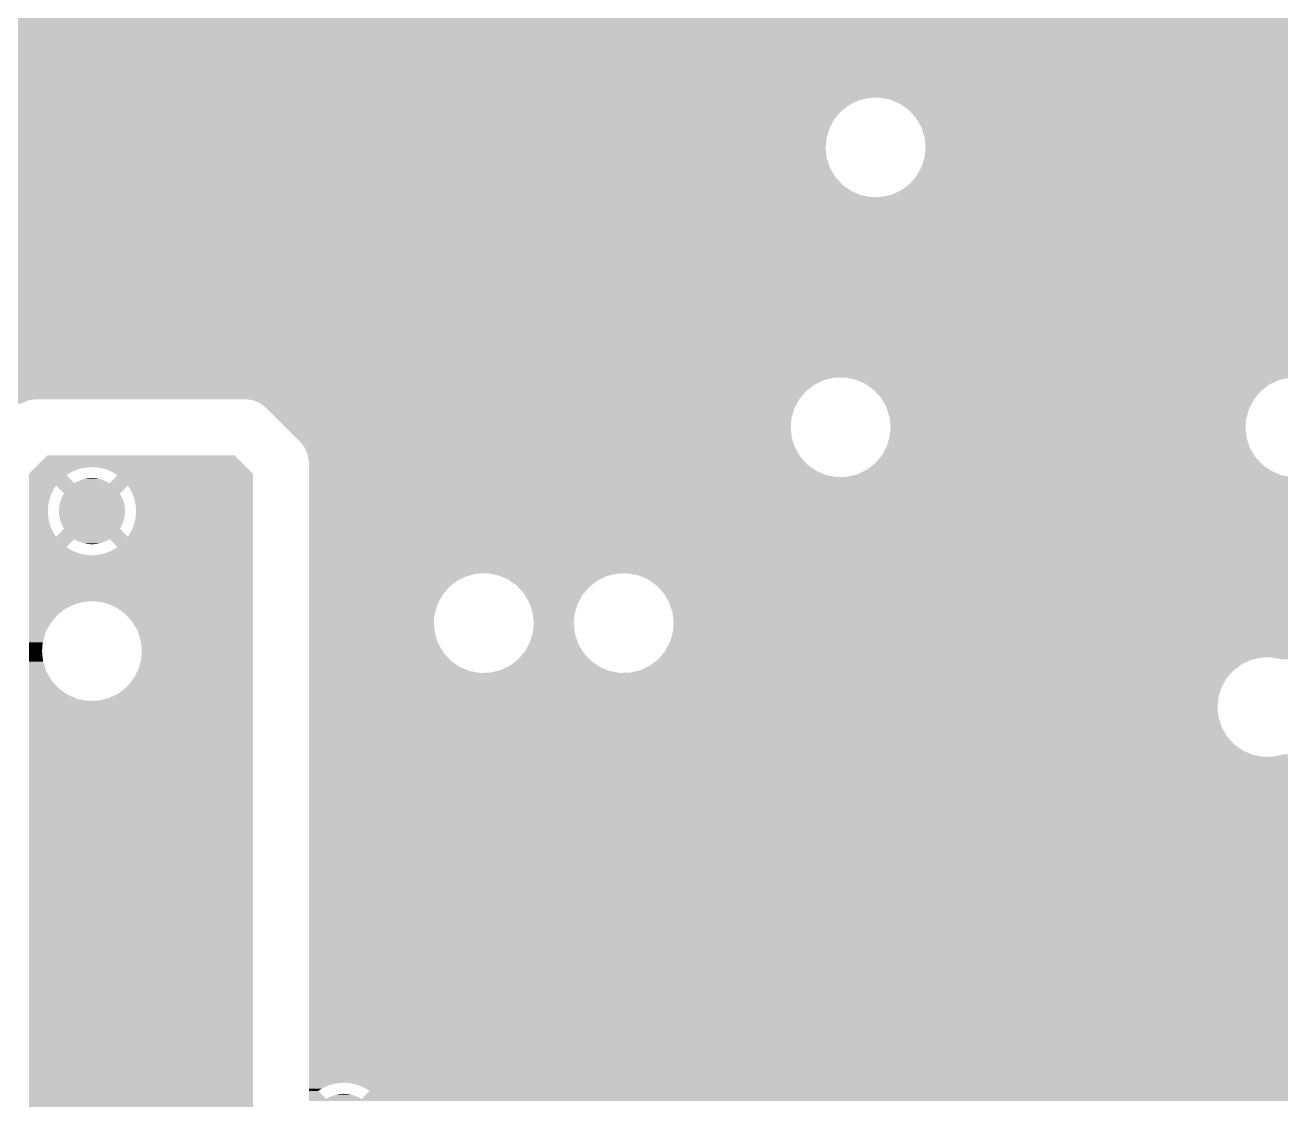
# Model space of a CAD drawing. Extents: x 295 to 953, y 10 to 290.
# Drawn here: x 787.69 to 812.76, y 126.54 to 148 of the extents above; entities that cross this region are included whole.
import ezdxf

# ---------------------------------------------------------------- set-up
doc = ezdxf.new("R2010")
doc.units = 0
doc.header["$LTSCALE"] = 5
doc.header["$MEASUREMENT"] = 0
doc.layers.add('PWR1', color=7, linetype='CONTINUOUS')

msp = doc.modelspace()

# ---------------------------------------------------------------- linework, layer by layer
at = {"layer": 'PWR1'}
for points in [[(751.586, 146.549), (751.586, 149.452), (832.612, 146.549), (832.612, 149.452)], [(751.586, 146.545), (751.586, 146.549), (804.549, 146.545), (804.759, 146.549)], [(751.586, 146.497), (751.586, 146.545), (804.343, 146.497), (804.549, 146.545)], [(751.586, 146.407), (751.586, 146.497), (804.153, 146.407), (804.343, 146.497)], [(804.966, 146.509), (804.759, 146.549), (832.612, 146.509), (832.612, 146.549)], [(805.16, 146.425), (804.966, 146.509), (832.612, 146.425), (832.612, 146.509)], [(805.332, 146.303), (805.16, 146.425), (832.612, 146.303), (832.612, 146.425)], [(751.586, 146.279), (751.586, 146.407), (803.985, 146.279), (804.153, 146.407)], [(751.586, 146.119), (751.586, 146.279), (803.848, 146.119), (803.985, 146.279)], [(805.474, 146.148), (805.332, 146.303), (832.612, 146.148), (832.612, 146.303)], [(751.586, 145.933), (751.586, 146.119), (803.748, 145.933), (803.848, 146.119)], [(751.586, 145.731), (751.586, 145.933), (803.69, 145.731), (803.748, 145.933)], [(805.581, 145.966), (805.474, 146.148), (832.612, 145.966), (832.612, 146.148)], [(805.647, 145.765), (805.581, 145.966), (832.612, 145.765), (832.612, 145.966)], [(751.586, 145.556), (751.586, 145.731), (803.674, 145.556), (803.69, 145.731)], [(805.669, 145.556), (805.647, 145.765), (832.612, 145.556), (832.612, 145.765)], [(751.586, 145.346), (751.586, 145.556), (803.696, 145.346), (803.674, 145.556)], [(805.654, 145.381), (805.669, 145.556), (832.612, 145.381), (832.612, 145.556)], [(751.586, 145.146), (751.586, 145.346), (803.762, 145.146), (803.696, 145.346)], [(805.581, 145.152), (805.595, 145.178), (832.612, 145.152), (832.612, 145.178)], [(805.595, 145.178), (805.654, 145.381), (832.612, 145.178), (832.612, 145.381)], [(751.586, 144.964), (751.586, 145.146), (803.869, 144.964), (803.762, 145.146)], [(751.586, 144.808), (751.586, 144.964), (804.011, 144.808), (803.869, 144.964)], [(805.401, 144.882), (805.495, 144.992), (823.543, 144.882), (823.687, 144.992)], [(805.495, 144.992), (805.504, 145.01), (823.687, 144.992), (823.711, 145.01)], [(805.504, 145.01), (805.553, 145.1), (823.711, 145.01), (823.901, 145.1)], [(805.553, 145.1), (805.579, 145.148), (823.901, 145.1), (824.107, 145.148)], [(805.579, 145.148), (805.581, 145.152), (824.107, 145.148), (824.317, 145.152)], [(751.586, 144.686), (751.586, 144.808), (804.183, 144.686), (804.011, 144.808)], [(751.586, 144.603), (751.586, 144.686), (804.377, 144.603), (804.183, 144.686)], [(805, 144.614), (805.191, 144.704), (823.348, 144.614), (823.397, 144.704)], [(805.191, 144.704), (805.214, 144.722), (823.397, 144.704), (823.406, 144.722)], [(805.214, 144.722), (805.358, 144.832), (823.406, 144.722), (823.5, 144.832)], [(805.358, 144.832), (805.401, 144.882), (823.5, 144.832), (823.543, 144.882)], [(751.586, 144.562), (751.586, 144.603), (804.584, 144.562), (804.377, 144.603)], [(751.586, 144.536), (751.586, 144.562), (823.306, 144.536), (823.32, 144.562)], [(751.586, 144.334), (751.586, 144.536), (823.248, 144.334), (823.306, 144.536)], [(804.584, 144.562), (804.795, 144.566), (823.32, 144.562), (823.322, 144.566)], [(804.795, 144.566), (805, 144.614), (823.322, 144.566), (823.348, 144.614)], [(751.586, 144.159), (751.586, 144.334), (823.232, 144.159), (823.248, 144.334)], [(751.586, 143.949), (751.586, 144.159), (823.254, 143.949), (823.232, 144.159)], [(751.586, 143.755), (751.586, 143.949), (823.318, 143.755), (823.254, 143.949)], [(766.236, 143.749), (766.202, 143.755), (823.32, 143.749), (823.318, 143.755)], [(766.409, 143.715), (766.236, 143.749), (823.34, 143.715), (823.32, 143.749)], [(766.603, 143.631), (766.409, 143.715), (823.389, 143.631), (823.34, 143.715)], [(766.694, 143.567), (766.603, 143.631), (823.427, 143.567), (823.389, 143.631)], [(766.775, 143.509), (766.694, 143.567), (823.479, 143.509), (823.427, 143.567)], [(766.865, 143.411), (766.775, 143.509), (823.569, 143.411), (823.479, 143.509)], [(766.917, 143.354), (766.865, 143.411), (823.65, 143.354), (823.569, 143.411)], [(766.955, 143.289), (766.917, 143.354), (823.741, 143.289), (823.65, 143.354)], [(767.004, 143.206), (766.955, 143.289), (823.935, 143.206), (823.741, 143.289)], [(767.024, 143.172), (767.004, 143.206), (824.108, 143.172), (823.935, 143.206)], [(767.026, 143.165), (767.024, 143.172), (824.142, 143.165), (824.108, 143.172)], [(767.09, 142.971), (767.026, 143.165), (832.612, 142.971), (832.612, 143.165)], [(767.112, 142.762), (767.09, 142.971), (832.612, 142.762), (832.612, 142.971)], [(767.096, 142.587), (767.112, 142.762), (832.612, 142.587), (832.612, 142.762)], [(767.038, 142.384), (767.096, 142.587), (832.612, 142.384), (832.612, 142.587)], [(766.801, 142.038), (766.938, 142.198), (832.612, 142.038), (832.612, 142.198)], [(766.938, 142.198), (767.038, 142.384), (832.612, 142.198), (832.612, 142.384)], [(766.633, 141.91), (766.801, 142.038), (832.612, 141.91), (832.612, 142.038)], [(751.586, 141.546), (751.586, 141.768), (832.612, 141.546), (832.612, 141.768)], [(766.027, 141.768), (766.237, 141.772), (832.612, 141.768), (832.612, 141.772)], [(766.237, 141.772), (766.443, 141.82), (832.612, 141.772), (832.612, 141.82)], [(766.443, 141.82), (766.633, 141.91), (832.612, 141.82), (832.612, 141.91)], [(751.586, 141.542), (751.586, 141.546), (826.942, 141.542), (827.004, 141.546)], [(751.586, 141.534), (751.586, 141.542), (826.879, 141.534), (826.942, 141.542)], [(751.586, 141.522), (751.586, 141.534), (826.818, 141.522), (826.879, 141.534)], [(751.586, 141.505), (751.586, 141.522), (826.758, 141.505), (826.818, 141.522)], [(751.586, 141.484), (751.586, 141.505), (826.699, 141.484), (826.758, 141.505)], [(751.586, 141.459), (751.586, 141.484), (826.641, 141.459), (826.699, 141.484)], [(751.586, 141.43), (751.586, 141.459), (826.586, 141.43), (826.641, 141.459)], [(751.586, 141.396), (751.586, 141.43), (826.532, 141.396), (826.586, 141.43)], [(751.586, 141.383), (751.586, 141.396), (826.513, 141.383), (826.532, 141.396)], [(751.586, 141.224), (751.586, 141.383), (826.671, 141.224), (826.513, 141.383)], [(751.586, 141.177), (751.586, 141.224), (832.612, 141.177), (832.612, 141.224)], [(751.586, 141.125), (751.586, 141.177), (826.272, 141.125), (826.307, 141.177)], [(751.586, 141.07), (751.586, 141.125), (826.242, 141.07), (826.272, 141.125)], [(751.586, 141.013), (751.586, 141.07), (826.215, 141.013), (826.242, 141.07)], [(751.586, 140.961), (751.586, 141.013), (826.195, 140.961), (826.215, 141.013)], [(751.586, 140.957), (751.586, 140.961), (803.85, 140.957), (804.061, 140.961)], [(751.586, 140.909), (751.586, 140.957), (803.645, 140.909), (803.85, 140.957)], [(751.586, 140.819), (751.586, 140.909), (803.454, 140.819), (803.645, 140.909)], [(804.08, 140.957), (804.061, 140.961), (812.931, 140.957), (813.141, 140.961)], [(804.268, 140.921), (804.08, 140.957), (812.772, 140.921), (812.931, 140.957)], [(804.293, 140.909), (804.268, 140.921), (812.725, 140.909), (812.772, 140.921)], [(804.462, 140.837), (804.293, 140.909), (812.572, 140.837), (812.725, 140.909)], [(751.586, 140.691), (751.586, 140.819), (803.287, 140.691), (803.454, 140.819)], [(751.586, 140.531), (751.586, 140.691), (803.15, 140.531), (803.287, 140.691)], [(804.487, 140.819), (804.462, 140.837), (812.535, 140.819), (812.572, 140.837)], [(804.633, 140.715), (804.487, 140.819), (812.398, 140.715), (812.535, 140.819)], [(804.655, 140.691), (804.633, 140.715), (812.367, 140.691), (812.398, 140.715)], [(804.776, 140.56), (804.655, 140.691), (812.255, 140.56), (812.367, 140.691)], [(751.586, 140.526), (751.586, 140.531), (803.147, 140.526), (803.15, 140.531)], [(751.586, 140.504), (751.586, 140.526), (787.751, 140.504), (787.908, 140.526)], [(751.586, 140.439), (751.586, 140.504), (787.608, 140.439), (787.751, 140.504)], [(792.22, 140.513), (792.099, 140.526), (803.14, 140.513), (803.147, 140.526)], [(792.368, 140.457), (792.22, 140.513), (803.11, 140.457), (803.14, 140.513)], [(792.494, 140.363), (792.368, 140.457), (803.059, 140.363), (803.11, 140.457)], [(804.793, 140.531), (804.776, 140.56), (812.23, 140.531), (812.255, 140.56)], [(804.882, 140.378), (804.793, 140.531), (812.148, 140.378), (812.23, 140.531)], [(792.511, 140.345), (792.494, 140.363), (803.05, 140.345), (803.059, 140.363)], [(792.714, 140.143), (792.511, 140.345), (802.991, 140.143), (803.05, 140.345)], [(804.893, 140.345), (804.882, 140.378), (812.13, 140.345), (812.148, 140.378)], [(804.948, 140.177), (804.893, 140.345), (812.082, 140.177), (812.13, 140.345)], [(804.952, 140.143), (804.948, 140.177), (812.072, 140.143), (812.082, 140.177)], [(792.889, 139.968), (792.714, 140.143), (802.976, 139.968), (802.991, 140.143)], [(793.099, 139.758), (792.889, 139.968), (802.998, 139.758), (802.976, 139.968)], [(804.971, 139.968), (804.952, 140.143), (812.056, 139.968), (812.072, 140.143)], [(804.955, 139.793), (804.971, 139.968), (812.075, 139.793), (812.056, 139.968)], [(793.192, 139.664), (793.099, 139.758), (803.029, 139.664), (802.998, 139.758)], [(793.269, 139.569), (793.192, 139.664), (803.06, 139.569), (803.029, 139.664)], [(804.896, 139.59), (804.945, 139.758), (812.134, 139.59), (812.078, 139.758)], [(804.945, 139.758), (804.955, 139.793), (812.078, 139.758), (812.075, 139.793)], [(787.901, 139.171), (788.139, 139.409), (792.105, 139.171), (791.867, 139.409)], [(793.274, 139.558), (793.269, 139.569), (803.064, 139.558), (803.06, 139.569)], [(793.334, 139.425), (793.274, 139.558), (803.141, 139.425), (803.064, 139.558)], [(793.341, 139.376), (793.334, 139.425), (803.17, 139.376), (803.141, 139.425)], [(804.772, 139.376), (804.796, 139.404), (812.251, 139.376), (812.234, 139.404)], [(804.796, 139.404), (804.879, 139.558), (812.234, 139.404), (812.144, 139.558)], [(804.879, 139.558), (804.896, 139.59), (812.144, 139.558), (812.134, 139.59)], [(787.877, 139.147), (787.89, 139.159), (788.82, 139.147), (788.881, 139.159)], [(787.89, 139.159), (787.898, 139.167), (788.881, 139.159), (788.943, 139.167)], [(787.898, 139.167), (787.901, 139.171), (788.943, 139.167), (789.006, 139.171)], [(789.069, 139.17), (789.006, 139.171), (792.106, 139.17), (792.105, 139.171)], [(789.131, 139.165), (789.069, 139.17), (792.111, 139.165), (792.106, 139.17)], [(789.193, 139.155), (789.131, 139.165), (792.121, 139.155), (792.111, 139.165)], [(789.254, 139.141), (789.193, 139.155), (792.135, 139.141), (792.121, 139.155)], [(793.356, 139.269), (793.341, 139.376), (803.268, 139.269), (803.17, 139.376)], [(793.356, 139.22), (793.356, 139.269), (803.313, 139.22), (803.268, 139.269)], [(793.356, 139.098), (793.356, 139.22), (803.485, 139.098), (803.313, 139.22)], [(804.492, 139.116), (804.628, 139.22), (812.54, 139.116), (812.393, 139.22)], [(804.628, 139.22), (804.66, 139.244), (812.393, 139.22), (812.371, 139.244)], [(804.66, 139.244), (804.772, 139.376), (812.371, 139.244), (812.251, 139.376)], [(787.768, 139.038), (787.785, 139.055), (788.56, 139.038), (788.587, 139.055)], [(787.768, 139.037), (787.768, 139.038), (788.56, 139.037), (788.56, 139.038)], [(787.768, 139.021), (787.768, 139.037), (788.534, 139.021), (788.56, 139.037)], [(787.768, 139.008), (787.768, 139.021), (788.514, 139.008), (788.534, 139.021)], [(787.768, 138.849), (787.768, 139.008), (788.673, 138.849), (788.514, 139.008)], [(787.785, 139.055), (787.814, 139.084), (788.587, 139.055), (788.643, 139.084)], [(787.814, 139.084), (787.839, 139.109), (788.643, 139.084), (788.7, 139.109)], [(787.839, 139.109), (787.86, 139.13), (788.7, 139.109), (788.759, 139.13)], [(787.86, 139.13), (787.877, 139.147), (788.759, 139.13), (788.82, 139.147)], [(788.771, 138.899), (788.804, 138.912), (789.281, 138.899), (789.245, 138.912)], [(788.804, 138.912), (788.822, 138.918), (789.245, 138.912), (789.23, 138.918)], [(788.822, 138.918), (788.855, 138.928), (789.23, 138.918), (789.193, 138.928)], [(788.855, 138.928), (788.875, 138.933), (789.193, 138.928), (789.178, 138.933)], [(788.875, 138.933), (788.908, 138.94), (789.178, 138.933), (789.139, 138.94)], [(788.908, 138.94), (788.929, 138.943), (789.139, 138.94), (789.125, 138.943)], [(788.929, 138.943), (788.962, 138.948), (789.125, 138.943), (789.084, 138.948)], [(788.962, 138.948), (788.989, 138.949), (789.084, 138.948), (789.071, 138.949)], [(788.989, 138.949), (789.016, 138.951), (789.071, 138.949), (789.016, 138.951)], [(789.314, 139.123), (789.254, 139.141), (792.153, 139.123), (792.135, 139.141)], [(789.373, 139.1), (789.314, 139.123), (792.176, 139.1), (792.153, 139.123)], [(789.429, 139.073), (789.373, 139.1), (792.203, 139.073), (792.176, 139.1)], [(789.377, 138.849), (789.536, 139.008), (792.238, 138.849), (792.238, 139.008)], [(789.484, 139.042), (789.429, 139.073), (792.234, 139.042), (792.203, 139.073)], [(789.491, 139.038), (789.484, 139.042), (792.238, 139.038), (792.234, 139.042)], [(789.491, 139.037), (789.491, 139.038), (792.238, 139.037), (792.238, 139.038)], [(789.536, 139.008), (789.491, 139.037), (792.238, 139.008), (792.238, 139.037)], [(793.356, 139.015), (793.356, 139.098), (803.678, 139.015), (803.485, 139.098)], [(793.356, 138.974), (793.356, 139.015), (803.885, 138.974), (803.678, 139.015)], [(793.356, 137.469), (793.356, 138.974), (832.612, 137.469), (832.612, 138.974)], [(803.885, 138.974), (804.096, 138.978), (812.966, 138.974), (812.947, 138.978)], [(804.096, 138.978), (804.254, 139.015), (812.947, 138.978), (812.759, 139.015)], [(804.254, 139.015), (804.301, 139.026), (812.759, 139.015), (812.733, 139.026)], [(804.301, 139.026), (804.454, 139.098), (812.733, 139.026), (812.565, 139.098)], [(804.454, 139.098), (804.492, 139.116), (812.565, 139.098), (812.54, 139.116)], [(787.768, 138.802), (787.768, 138.849), (792.238, 138.802), (792.238, 138.849)], [(787.768, 138.75), (787.768, 138.802), (788.274, 138.75), (788.309, 138.802)], [(787.768, 138.695), (787.768, 138.75), (788.243, 138.695), (788.274, 138.75)], [(787.768, 138.639), (787.768, 138.695), (788.217, 138.639), (788.243, 138.695)], [(788.468, 138.643), (788.309, 138.802), (789.583, 138.643), (789.742, 138.802)], [(788.673, 138.849), (788.705, 138.868), (789.377, 138.849), (789.344, 138.868)], [(788.705, 138.868), (788.721, 138.876), (789.344, 138.868), (789.33, 138.876)], [(788.721, 138.876), (788.753, 138.892), (789.33, 138.876), (789.296, 138.892)], [(788.753, 138.892), (788.771, 138.899), (789.296, 138.892), (789.281, 138.899)], [(789.766, 138.766), (789.742, 138.802), (792.238, 138.766), (792.238, 138.802)], [(789.798, 138.712), (789.766, 138.766), (792.238, 138.712), (792.238, 138.766)], [(789.826, 138.656), (789.798, 138.712), (792.238, 138.656), (792.238, 138.712)], [(789.85, 138.598), (789.826, 138.656), (792.238, 138.598), (792.238, 138.656)], [(787.768, 138.58), (787.768, 138.639), (788.194, 138.58), (788.217, 138.639)], [(787.768, 138.52), (787.768, 138.58), (788.175, 138.52), (788.194, 138.58)], [(787.768, 138.459), (787.768, 138.52), (788.161, 138.459), (788.175, 138.52)], [(787.768, 138.397), (787.768, 138.459), (788.151, 138.397), (788.161, 138.459)], [(788.375, 138.399), (788.384, 138.444), (789.676, 138.399), (789.666, 138.444)], [(788.384, 138.444), (788.386, 138.452), (789.666, 138.444), (789.665, 138.452)], [(788.386, 138.452), (788.398, 138.496), (789.665, 138.452), (789.652, 138.496)], [(788.398, 138.496), (788.402, 138.504), (789.652, 138.496), (789.649, 138.504)], [(788.402, 138.504), (788.417, 138.547), (789.649, 138.504), (789.633, 138.547)], [(788.417, 138.547), (788.421, 138.555), (789.633, 138.547), (789.629, 138.555)], [(788.421, 138.555), (788.441, 138.596), (789.629, 138.555), (789.609, 138.596)], [(788.441, 138.596), (788.445, 138.604), (789.609, 138.596), (789.606, 138.604)], [(788.445, 138.604), (788.468, 138.643), (789.606, 138.604), (789.583, 138.643)], [(789.87, 138.539), (789.85, 138.598), (792.238, 138.539), (792.238, 138.598)], [(789.885, 138.478), (789.87, 138.539), (792.238, 138.478), (792.238, 138.539)], [(789.896, 138.416), (789.885, 138.478), (792.238, 138.416), (792.238, 138.478)], [(789.903, 138.354), (789.896, 138.416), (792.238, 138.354), (792.238, 138.416)], [(787.768, 138.335), (787.768, 138.397), (788.146, 138.335), (788.151, 138.397)], [(787.768, 138.272), (787.768, 138.335), (788.145, 138.272), (788.146, 138.335)], [(787.768, 138.209), (787.768, 138.272), (788.149, 138.209), (788.145, 138.272)], [(787.768, 138.147), (787.768, 138.209), (788.157, 138.147), (788.149, 138.209)], [(788.366, 138.291), (788.367, 138.337), (789.685, 138.291), (789.683, 138.337)], [(788.368, 138.246), (788.366, 138.291), (789.683, 138.246), (789.685, 138.291)], [(788.367, 138.337), (788.368, 138.345), (789.683, 138.337), (789.682, 138.345)], [(788.368, 138.345), (788.373, 138.391), (789.682, 138.345), (789.677, 138.391)], [(788.368, 138.237), (788.368, 138.246), (789.682, 138.237), (789.683, 138.246)], [(788.374, 138.192), (788.368, 138.237), (789.677, 138.192), (789.682, 138.237)], [(788.373, 138.391), (788.375, 138.399), (789.677, 138.391), (789.676, 138.399)], [(788.375, 138.183), (788.374, 138.192), (789.675, 138.183), (789.677, 138.192)], [(788.384, 138.138), (788.375, 138.183), (789.667, 138.138), (789.675, 138.183)], [(789.889, 138.123), (789.899, 138.185), (792.238, 138.123), (792.238, 138.185)], [(789.899, 138.185), (789.904, 138.248), (792.238, 138.185), (792.238, 138.248)], [(789.905, 138.291), (789.903, 138.354), (792.238, 138.291), (792.238, 138.354)], [(789.904, 138.248), (789.905, 138.291), (792.238, 138.248), (792.238, 138.291)], [(787.768, 138.086), (787.768, 138.147), (788.169, 138.086), (788.157, 138.147)], [(787.768, 138.025), (787.768, 138.086), (788.186, 138.025), (788.169, 138.086)], [(787.768, 137.966), (787.768, 138.025), (788.207, 137.966), (788.186, 138.025)], [(787.768, 137.909), (787.768, 137.966), (788.232, 137.909), (788.207, 137.966)], [(787.768, 137.853), (787.768, 137.909), (788.262, 137.853), (788.232, 137.909)], [(788.309, 137.78), (788.468, 137.939), (789.742, 137.78), (789.583, 137.939)], [(788.386, 138.13), (788.384, 138.138), (789.664, 138.13), (789.667, 138.138)], [(788.399, 138.086), (788.386, 138.13), (789.652, 138.086), (789.664, 138.13)], [(788.401, 138.078), (788.399, 138.086), (789.649, 138.078), (789.652, 138.086)], [(788.418, 138.035), (788.401, 138.078), (789.633, 138.035), (789.649, 138.078)], [(788.421, 138.027), (788.418, 138.035), (789.629, 138.027), (789.633, 138.035)], [(788.441, 137.986), (788.421, 138.027), (789.61, 137.986), (789.629, 138.027)], [(788.445, 137.979), (788.441, 137.986), (789.605, 137.979), (789.61, 137.986)], [(788.468, 137.939), (788.445, 137.979), (789.583, 137.939), (789.605, 137.979)], [(789.807, 137.887), (789.834, 137.944), (792.238, 137.887), (792.238, 137.944)], [(789.834, 137.944), (789.856, 138.002), (792.238, 137.944), (792.238, 138.002)], [(789.856, 138.002), (789.875, 138.062), (792.238, 138.002), (792.238, 138.062)], [(789.875, 138.062), (789.889, 138.123), (792.238, 138.062), (792.238, 138.123)], [(787.768, 137.8), (787.768, 137.853), (788.295, 137.8), (788.262, 137.853)], [(787.768, 137.78), (787.768, 137.8), (788.309, 137.78), (788.295, 137.8)], [(787.768, 137.734), (787.768, 137.78), (792.238, 137.734), (792.238, 137.78)], [(787.768, 137.575), (787.768, 137.734), (788.514, 137.575), (788.673, 137.734)], [(788.706, 137.715), (788.673, 137.734), (789.345, 137.715), (789.377, 137.734)], [(788.72, 137.707), (788.706, 137.715), (789.329, 137.707), (789.345, 137.715)], [(788.754, 137.69), (788.72, 137.707), (789.297, 137.69), (789.329, 137.707)], [(788.769, 137.683), (788.754, 137.69), (789.28, 137.683), (789.297, 137.69)], [(788.805, 137.67), (788.769, 137.683), (789.247, 137.67), (789.28, 137.683)], [(788.82, 137.665), (788.805, 137.67), (789.229, 137.665), (789.247, 137.67)], [(788.857, 137.654), (788.82, 137.665), (789.195, 137.654), (789.229, 137.665)], [(788.872, 137.65), (788.857, 137.654), (789.176, 137.65), (789.195, 137.654)], [(788.911, 137.642), (788.872, 137.65), (789.142, 137.642), (789.176, 137.65)], [(789.536, 137.575), (789.377, 137.734), (792.238, 137.575), (792.238, 137.734)], [(789.742, 137.78), (789.776, 137.832), (792.238, 137.78), (792.238, 137.832)], [(789.776, 137.832), (789.807, 137.887), (792.238, 137.832), (792.238, 137.887)], [(787.768, 137.54), (787.768, 137.575), (788.566, 137.54), (788.514, 137.575)], [(787.768, 137.509), (787.768, 137.54), (788.621, 137.509), (788.566, 137.54)], [(787.768, 137.483), (787.768, 137.509), (788.678, 137.483), (788.621, 137.509)], [(787.768, 137.46), (787.768, 137.483), (788.736, 137.46), (788.678, 137.483)], [(787.768, 137.441), (787.768, 137.46), (788.796, 137.441), (788.736, 137.46)], [(787.768, 137.427), (787.768, 137.441), (788.857, 137.427), (788.796, 137.441)], [(787.768, 137.417), (787.768, 137.427), (788.919, 137.417), (788.857, 137.427)], [(787.768, 137.412), (787.768, 137.417), (788.982, 137.412), (788.919, 137.417)], [(787.768, 137.411), (787.768, 137.412), (789.044, 137.411), (788.982, 137.412)], [(787.768, 136.491), (787.768, 137.411), (792.238, 136.491), (792.238, 137.411)], [(788.926, 137.639), (788.911, 137.642), (789.121, 137.639), (789.142, 137.642)], [(788.967, 137.635), (788.926, 137.639), (789.088, 137.635), (789.121, 137.639)], [(788.98, 137.633), (788.967, 137.635), (789.062, 137.633), (789.088, 137.635)], [(789.034, 137.632), (788.98, 137.633), (789.034, 137.632), (789.062, 137.633)], [(789.044, 137.411), (789.107, 137.415), (792.238, 137.411), (792.238, 137.415)], [(789.107, 137.415), (789.169, 137.423), (792.238, 137.415), (792.238, 137.423)], [(789.169, 137.423), (789.231, 137.435), (792.238, 137.423), (792.238, 137.435)], [(789.231, 137.435), (789.291, 137.452), (792.238, 137.435), (792.238, 137.452)], [(789.291, 137.452), (789.35, 137.473), (792.238, 137.452), (792.238, 137.473)], [(789.35, 137.473), (789.408, 137.499), (792.238, 137.473), (792.238, 137.499)], [(789.408, 137.499), (789.463, 137.528), (792.238, 137.499), (792.238, 137.528)], [(789.463, 137.528), (789.516, 137.561), (792.238, 137.528), (792.238, 137.561)], [(789.516, 137.561), (789.536, 137.575), (792.238, 137.561), (792.238, 137.575)], [(793.356, 137.465), (793.356, 137.469), (824.107, 137.465), (824.317, 137.469)], [(793.356, 137.417), (793.356, 137.465), (823.901, 137.417), (824.107, 137.465)], [(793.356, 137.327), (793.356, 137.417), (823.711, 137.327), (823.901, 137.417)], [(793.356, 137.199), (793.356, 137.327), (823.543, 137.199), (823.711, 137.327)], [(793.356, 137.05), (793.356, 137.199), (823.416, 137.05), (823.543, 137.199)], [(793.356, 137.046), (793.356, 137.05), (796.725, 137.046), (796.936, 137.05)], [(793.356, 136.998), (793.356, 137.046), (796.52, 136.998), (796.725, 137.046)], [(793.356, 136.908), (793.356, 136.998), (796.329, 136.908), (796.52, 136.998)], [(793.356, 136.78), (793.356, 136.908), (796.162, 136.78), (796.329, 136.908)], [(796.955, 137.046), (796.936, 137.05), (799.519, 137.046), (799.73, 137.05)], [(797.143, 137.009), (796.955, 137.046), (799.361, 137.009), (799.519, 137.046)], [(797.169, 136.998), (797.143, 137.009), (799.314, 136.998), (799.361, 137.009)], [(797.337, 136.926), (797.169, 136.998), (799.161, 136.926), (799.314, 136.998)], [(797.362, 136.908), (797.337, 136.926), (799.123, 136.908), (799.161, 136.926)], [(797.509, 136.804), (797.362, 136.908), (798.987, 136.804), (799.123, 136.908)], [(799.788, 137.038), (799.73, 137.05), (823.406, 137.038), (823.416, 137.05)], [(799.937, 137.009), (799.788, 137.038), (823.39, 137.009), (823.406, 137.038)], [(800.131, 136.926), (799.937, 137.009), (823.346, 136.926), (823.39, 137.009)], [(800.234, 136.853), (800.131, 136.926), (823.306, 136.853), (823.346, 136.926)], [(793.356, 136.619), (793.356, 136.78), (796.025, 136.619), (796.162, 136.78)], [(797.531, 136.78), (797.509, 136.804), (798.956, 136.78), (798.987, 136.804)], [(797.651, 136.648), (797.531, 136.78), (798.844, 136.648), (798.956, 136.78)], [(797.668, 136.619), (797.651, 136.648), (798.819, 136.619), (798.844, 136.648)], [(800.303, 136.804), (800.234, 136.853), (823.292, 136.804), (823.306, 136.853)], [(800.443, 136.65), (800.303, 136.804), (823.248, 136.65), (823.292, 136.804)], [(800.445, 136.648), (800.443, 136.65), (823.247, 136.648), (823.248, 136.65)], [(800.546, 136.475), (800.445, 136.648), (823.232, 136.475), (823.247, 136.648)], [(787.768, 136.487), (787.768, 136.491), (788.902, 136.487), (789.113, 136.491)], [(787.768, 136.439), (787.768, 136.487), (788.697, 136.439), (788.902, 136.487)], [(787.768, 136.349), (787.768, 136.439), (788.506, 136.349), (788.697, 136.439)], [(789.32, 136.45), (789.113, 136.491), (792.238, 136.45), (792.238, 136.491)], [(789.514, 136.367), (789.32, 136.45), (792.238, 136.367), (792.238, 136.45)], [(793.356, 136.434), (793.356, 136.619), (795.925, 136.434), (796.025, 136.619)], [(793.356, 136.231), (793.356, 136.434), (795.866, 136.231), (795.925, 136.434)], [(797.758, 136.466), (797.668, 136.619), (798.737, 136.466), (798.819, 136.619)], [(797.768, 136.434), (797.758, 136.466), (798.719, 136.434), (798.737, 136.466)], [(797.824, 136.266), (797.768, 136.434), (798.67, 136.266), (798.719, 136.434)], [(800.552, 136.466), (800.546, 136.475), (823.233, 136.466), (823.232, 136.475)], [(800.618, 136.266), (800.552, 136.466), (823.254, 136.266), (823.233, 136.466)], [(787.768, 136.221), (787.768, 136.349), (788.339, 136.221), (788.506, 136.349)], [(787.768, 136.06), (787.768, 136.221), (788.202, 136.06), (788.339, 136.221)], [(789.686, 136.245), (789.514, 136.367), (792.238, 136.245), (792.238, 136.367)], [(789.828, 136.089), (789.686, 136.245), (792.238, 136.089), (792.238, 136.245)], [(793.356, 136.056), (793.356, 136.231), (795.851, 136.056), (795.866, 136.231)], [(797.827, 136.231), (797.824, 136.266), (798.66, 136.231), (798.67, 136.266)], [(797.846, 136.056), (797.827, 136.231), (798.645, 136.056), (798.66, 136.231)], [(800.618, 136.265), (800.618, 136.266), (823.254, 136.265), (823.254, 136.266)], [(800.639, 136.065), (800.618, 136.265), (823.32, 136.065), (823.254, 136.265)], [(787.768, 135.875), (787.768, 136.06), (788.102, 135.875), (788.202, 136.06)], [(789.934, 135.907), (789.828, 136.089), (792.238, 135.907), (792.238, 136.089)], [(790, 135.707), (789.934, 135.907), (792.238, 135.707), (792.238, 135.907)], [(793.356, 135.846), (793.356, 136.056), (795.873, 135.846), (795.851, 136.056)], [(797.83, 135.881), (797.846, 136.056), (798.663, 135.881), (798.645, 136.056)], [(800.625, 135.883), (800.64, 136.056), (823.427, 135.883), (823.326, 136.056)], [(800.64, 136.056), (800.639, 136.065), (823.326, 136.056), (823.32, 136.065)], [(787.768, 135.672), (787.768, 135.875), (788.043, 135.672), (788.102, 135.875)], [(787.768, 135.497), (787.768, 135.672), (788.028, 135.497), (788.043, 135.672)], [(790.023, 135.497), (790, 135.707), (792.238, 135.497), (792.238, 135.707)], [(793.356, 135.646), (793.356, 135.846), (795.939, 135.646), (795.873, 135.846)], [(793.356, 135.464), (793.356, 135.646), (796.046, 135.464), (795.939, 135.646)], [(797.672, 135.493), (797.754, 135.646), (798.823, 135.493), (798.733, 135.646)], [(797.754, 135.646), (797.772, 135.678), (798.733, 135.646), (798.722, 135.678)], [(797.772, 135.678), (797.82, 135.846), (798.722, 135.678), (798.667, 135.846)], [(797.82, 135.846), (797.83, 135.881), (798.667, 135.846), (798.663, 135.881)], [(800.526, 135.605), (800.566, 135.678), (823.741, 135.605), (823.638, 135.678)], [(800.566, 135.678), (800.58, 135.728), (823.638, 135.678), (823.569, 135.728)], [(800.58, 135.728), (800.624, 135.881), (823.569, 135.728), (823.429, 135.881)], [(800.624, 135.881), (800.625, 135.883), (823.429, 135.881), (823.427, 135.883)], [(787.768, 135.288), (787.768, 135.497), (788.05, 135.288), (788.028, 135.497)], [(790.007, 135.322), (790.023, 135.497), (792.238, 135.322), (792.238, 135.497)], [(793.356, 135.308), (793.356, 135.464), (796.188, 135.308), (796.046, 135.464)], [(797.535, 135.332), (797.647, 135.464), (798.96, 135.332), (798.84, 135.464)], [(797.647, 135.464), (797.672, 135.493), (798.84, 135.464), (798.823, 135.493)], [(800.364, 135.373), (800.456, 135.482), (832.612, 135.373), (832.612, 135.482)], [(800.456, 135.482), (800.466, 135.493), (824.142, 135.482), (824.084, 135.493)], [(800.466, 135.493), (800.481, 135.522), (824.084, 135.493), (823.935, 135.522)], [(800.481, 135.522), (800.526, 135.605), (823.935, 135.522), (823.741, 135.605)], [(787.768, 135.087), (787.768, 135.288), (788.116, 135.087), (788.05, 135.288)], [(789.948, 135.12), (790.007, 135.322), (792.238, 135.12), (792.238, 135.322)], [(793.356, 135.186), (793.356, 135.308), (796.36, 135.186), (796.188, 135.308)], [(793.356, 135.103), (793.356, 135.186), (796.554, 135.103), (796.36, 135.186)], [(797.177, 135.114), (797.33, 135.186), (799.322, 135.114), (799.154, 135.186)], [(797.33, 135.186), (797.367, 135.204), (799.154, 135.186), (799.129, 135.204)], [(797.367, 135.204), (797.504, 135.308), (799.129, 135.204), (798.982, 135.308)], [(797.504, 135.308), (797.535, 135.332), (798.982, 135.308), (798.96, 135.332)], [(799.971, 135.114), (800.161, 135.204), (811.822, 135.114), (811.94, 135.204)], [(800.161, 135.204), (800.197, 135.231), (811.94, 135.204), (811.976, 135.231)], [(800.197, 135.231), (800.315, 135.321), (811.976, 135.231), (812.166, 135.321)], [(800.315, 135.321), (800.329, 135.332), (812.166, 135.321), (812.213, 135.332)], [(800.329, 135.332), (800.36, 135.369), (812.213, 135.332), (812.372, 135.369)], [(800.36, 135.369), (800.364, 135.373), (812.372, 135.369), (812.583, 135.373)], [(812.79, 135.333), (812.583, 135.373), (832.612, 135.333), (832.612, 135.373)], [(787.768, 134.905), (787.768, 135.087), (788.222, 134.905), (788.116, 135.087)], [(787.768, 134.75), (787.768, 134.905), (788.365, 134.75), (788.222, 134.905)], [(789.712, 134.774), (789.848, 134.934), (792.238, 134.774), (792.238, 134.934)], [(789.848, 134.934), (789.948, 135.12), (792.238, 134.934), (792.238, 135.12)], [(793.356, 135.062), (793.356, 135.103), (796.761, 135.062), (796.554, 135.103)], [(793.356, 134.943), (793.356, 135.062), (811.671, 134.943), (811.773, 135.062)], [(793.356, 134.757), (793.356, 134.943), (811.572, 134.757), (811.671, 134.943)], [(796.761, 135.062), (796.971, 135.066), (799.555, 135.062), (799.536, 135.066)], [(796.971, 135.066), (797.129, 135.103), (799.536, 135.066), (799.348, 135.103)], [(797.129, 135.103), (797.177, 135.114), (799.348, 135.103), (799.322, 135.114)], [(799.555, 135.062), (799.765, 135.066), (811.773, 135.062), (811.777, 135.066)], [(799.765, 135.066), (799.924, 135.103), (811.777, 135.066), (811.808, 135.103)], [(799.924, 135.103), (799.971, 135.114), (811.808, 135.103), (811.822, 135.114)], [(787.768, 134.628), (787.768, 134.75), (788.537, 134.628), (788.365, 134.75)], [(789.353, 134.555), (789.544, 134.645), (792.238, 134.555), (792.238, 134.645)], [(789.544, 134.645), (789.712, 134.774), (792.238, 134.645), (792.238, 134.774)], [(793.356, 134.555), (793.356, 134.757), (811.513, 134.555), (811.572, 134.757)], [(787.768, 134.544), (787.768, 134.628), (788.73, 134.544), (788.537, 134.628)], [(787.768, 134.504), (787.768, 134.544), (788.937, 134.504), (788.73, 134.544)], [(787.768, 125.299), (787.768, 134.504), (792.238, 125.299), (792.238, 134.504)], [(788.937, 134.504), (789.148, 134.507), (792.238, 134.504), (792.238, 134.507)], [(789.148, 134.507), (789.353, 134.555), (792.238, 134.507), (792.238, 134.555)], [(793.356, 134.38), (793.356, 134.555), (811.497, 134.38), (811.513, 134.555)], [(793.356, 134.17), (793.356, 134.38), (811.52, 134.17), (811.497, 134.38)], [(793.356, 133.97), (793.356, 134.17), (811.585, 133.97), (811.52, 134.17)], [(793.356, 133.788), (793.356, 133.97), (811.692, 133.788), (811.585, 133.97)], [(793.356, 133.632), (793.356, 133.788), (811.834, 133.632), (811.692, 133.788)], [(793.356, 133.51), (793.356, 133.632), (812.006, 133.51), (811.834, 133.632)], [(793.356, 133.427), (793.356, 133.51), (812.2, 133.427), (812.006, 133.51)], [(793.356, 133.386), (793.356, 133.427), (812.407, 133.386), (812.2, 133.427)], [(793.356, 133.33), (793.356, 133.386), (826.215, 133.33), (826.241, 133.386)], [(812.407, 133.386), (812.445, 133.387), (826.241, 133.386), (826.242, 133.387)], [(812.445, 133.387), (812.618, 133.39), (826.242, 133.387), (826.243, 133.39)], [(812.618, 133.39), (812.823, 133.438), (826.243, 133.39), (826.27, 133.438)], [(793.356, 133.272), (793.356, 133.33), (826.192, 133.272), (826.215, 133.33)], [(793.356, 133.212), (793.356, 133.272), (826.174, 133.212), (826.192, 133.272)], [(793.356, 133.15), (793.356, 133.212), (826.16, 133.15), (826.174, 133.212)], [(793.356, 133.089), (793.356, 133.15), (826.15, 133.089), (826.16, 133.15)], [(793.356, 133.026), (793.356, 133.089), (826.145, 133.026), (826.15, 133.089)], [(793.356, 132.963), (793.356, 133.026), (826.144, 132.963), (826.145, 133.026)], [(793.356, 132.901), (793.356, 132.963), (826.147, 132.901), (826.144, 132.963)], [(793.356, 132.839), (793.356, 132.901), (826.155, 132.839), (826.147, 132.901)], [(793.356, 132.777), (793.356, 132.839), (826.168, 132.777), (826.155, 132.839)], [(793.356, 132.717), (793.356, 132.777), (826.185, 132.717), (826.168, 132.777)], [(793.356, 132.658), (793.356, 132.717), (826.206, 132.658), (826.185, 132.717)], [(793.356, 132.6), (793.356, 132.658), (826.231, 132.6), (826.206, 132.658)], [(793.356, 132.545), (793.356, 132.6), (826.26, 132.545), (826.231, 132.6)], [(793.356, 132.491), (793.356, 132.545), (826.293, 132.491), (826.26, 132.545)], [(793.356, 132.472), (793.356, 132.491), (826.307, 132.472), (826.293, 132.491)], [(793.356, 132.425), (793.356, 132.472), (832.612, 132.425), (832.612, 132.472)], [(793.356, 132.266), (793.356, 132.425), (826.513, 132.266), (826.671, 132.425)], [(793.356, 132.232), (793.356, 132.266), (826.565, 132.232), (826.513, 132.266)], [(793.356, 132.201), (793.356, 132.232), (826.619, 132.201), (826.565, 132.232)], [(793.356, 132.174), (793.356, 132.201), (826.676, 132.174), (826.619, 132.201)], [(793.356, 132.151), (793.356, 132.174), (826.735, 132.151), (826.676, 132.174)], [(793.356, 132.133), (793.356, 132.151), (826.795, 132.133), (826.735, 132.151)], [(793.356, 132.119), (793.356, 132.133), (826.856, 132.119), (826.795, 132.133)], [(793.356, 132.109), (793.356, 132.119), (826.918, 132.109), (826.856, 132.119)], [(793.356, 132.104), (793.356, 132.109), (826.98, 132.104), (826.918, 132.109)], [(793.356, 132.103), (793.356, 132.104), (827.043, 132.103), (826.98, 132.104)], [(793.356, 129.785), (793.356, 132.103), (832.612, 129.785), (832.612, 132.103)], [(793.356, 129.781), (793.356, 129.785), (824.107, 129.781), (824.317, 129.785)], [(793.356, 129.733), (793.356, 129.781), (823.901, 129.733), (824.107, 129.781)], [(793.356, 129.643), (793.356, 129.733), (823.711, 129.643), (823.901, 129.733)], [(793.356, 129.515), (793.356, 129.643), (823.543, 129.515), (823.711, 129.643)], [(793.356, 129.355), (793.356, 129.515), (823.406, 129.355), (823.543, 129.515)], [(793.356, 129.169), (793.356, 129.355), (823.306, 129.169), (823.406, 129.355)], [(793.356, 128.967), (793.356, 129.169), (823.248, 128.967), (823.306, 129.169)], [(793.356, 128.792), (793.356, 128.967), (823.232, 128.792), (823.248, 128.967)], [(793.356, 128.582), (793.356, 128.792), (823.254, 128.582), (823.232, 128.792)], [(793.356, 128.382), (793.356, 128.582), (823.32, 128.382), (823.254, 128.582)], [(793.356, 128.2), (793.356, 128.382), (823.427, 128.2), (823.32, 128.382)], [(793.356, 128.044), (793.356, 128.2), (823.569, 128.044), (823.427, 128.2)], [(793.356, 127.922), (793.356, 128.044), (823.741, 127.922), (823.569, 128.044)], [(793.356, 127.839), (793.356, 127.922), (823.935, 127.839), (823.741, 127.922)], [(793.356, 127.798), (793.356, 127.839), (824.142, 127.798), (823.935, 127.839)], [(793.356, 126.877), (793.356, 127.798), (832.612, 126.877), (832.612, 127.798)], [(793.356, 126.874), (793.356, 126.877), (793.972, 126.874), (794.035, 126.877)], [(793.356, 126.866), (793.356, 126.874), (793.91, 126.866), (793.972, 126.874)], [(794.16, 126.871), (794.098, 126.877), (832.612, 126.871), (832.612, 126.877)], [(794.222, 126.862), (794.16, 126.871), (832.612, 126.862), (832.612, 126.871)], [(793.356, 126.853), (793.356, 126.866), (793.849, 126.853), (793.91, 126.866)], [(793.356, 126.837), (793.356, 126.853), (793.788, 126.837), (793.849, 126.853)], [(793.356, 126.815), (793.356, 126.837), (793.729, 126.815), (793.788, 126.837)], [(793.356, 126.79), (793.356, 126.815), (793.672, 126.79), (793.729, 126.815)], [(793.356, 126.761), (793.356, 126.79), (793.616, 126.761), (793.672, 126.79)], [(793.356, 126.728), (793.356, 126.761), (793.563, 126.728), (793.616, 126.761)], [(793.356, 126.714), (793.356, 126.728), (793.543, 126.714), (793.563, 126.728)], [(793.356, 126.555), (793.356, 126.714), (793.702, 126.555), (793.543, 126.714)], [(793.8, 126.605), (793.833, 126.619), (794.31, 126.605), (794.274, 126.619)], [(793.833, 126.619), (793.851, 126.624), (794.274, 126.619), (794.259, 126.624)], [(793.851, 126.624), (793.885, 126.635), (794.259, 126.624), (794.222, 126.635)], [(793.885, 126.635), (793.904, 126.639), (794.222, 126.635), (794.207, 126.639)], [(793.904, 126.639), (793.938, 126.647), (794.207, 126.639), (794.168, 126.647)], [(793.938, 126.647), (793.958, 126.649), (794.168, 126.647), (794.154, 126.649)], [(793.958, 126.649), (793.991, 126.654), (794.154, 126.649), (794.113, 126.654)], [(793.991, 126.654), (794.018, 126.655), (794.113, 126.654), (794.1, 126.655)], [(794.018, 126.655), (794.046, 126.657), (794.1, 126.655), (794.046, 126.657)], [(794.283, 126.847), (794.222, 126.862), (832.612, 126.847), (832.612, 126.862)], [(794.343, 126.829), (794.283, 126.847), (832.612, 126.829), (832.612, 126.847)], [(794.402, 126.806), (794.343, 126.829), (832.612, 126.806), (832.612, 126.829)], [(794.458, 126.779), (794.402, 126.806), (832.612, 126.779), (832.612, 126.806)], [(794.406, 126.555), (794.565, 126.714), (832.612, 126.555), (832.612, 126.714)], [(794.513, 126.749), (794.458, 126.779), (832.612, 126.749), (832.612, 126.779)], [(794.565, 126.714), (794.513, 126.749), (832.612, 126.714), (832.612, 126.749)], [(793.356, 126.516), (793.356, 126.555), (832.612, 126.516), (832.612, 126.555)], [(793.702, 126.555), (793.734, 126.574), (794.406, 126.555), (794.374, 126.574)], [(793.734, 126.574), (793.75, 126.582), (794.374, 126.574), (794.359, 126.582)], [(793.75, 126.582), (793.783, 126.598), (794.359, 126.582), (794.325, 126.598)], [(793.783, 126.598), (793.8, 126.605), (794.325, 126.598), (794.31, 126.605)]]:
    msp.add_solid(points, dxfattribs=at)

doc.saveas('drawing.dxf')
